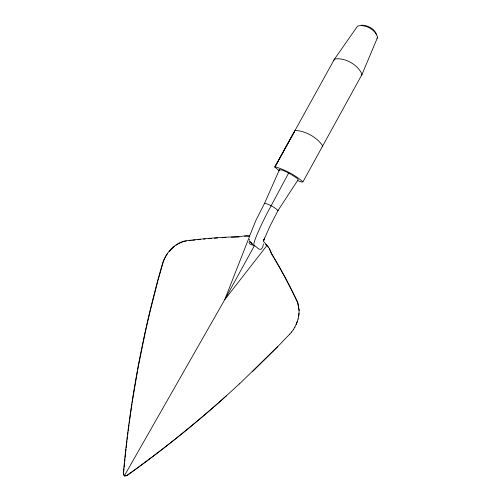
<?xml version="1.0" encoding="UTF-8"?>
<svg xmlns="http://www.w3.org/2000/svg" width="501" height="501" viewBox="0 0 501 501"><rect width="100%" height="100%" fill="white"/><g stroke="black" fill="none" stroke-linecap="round" stroke-linejoin="round"><path stroke-width="0.75" d="M263.432 243.793L262.718 247.206L261.503 248.997C258.76 250.719 256.969 246.742 254.727 245.809M124.004 468.648L123.641 472.061M124.154 467.145L124.53 463.375M124.68 461.872L124.981 458.853M125.131 457.35L125.501 453.58M125.676 452.084L126.02 449.09M126.196 447.593L126.972 440.861M127.148 439.364L127.492 436.371M298.702 316.219L299.16 310.488L297.819 302.717A624.979 544.174 -59.1 0 0 271.367 253.293M299.091 313.257L298.114 319.024M127.68 434.849L127.987 432.526M128.193 430.973L129.007 424.773M129.214 423.226L129.521 420.896M129.721 419.35L131.976 403.956M132.201 402.416L132.54 400.111M132.665 399.347L137.468 371.21M137.737 369.7L138.558 365.16M138.708 364.409L145.591 330.804M145.76 330.071L149.473 313.864M149.655 313.131L157.959 280.46M158.172 279.715L163.458 261.315M249.83 235.464L255.735 220.716L264.597 203.231M298.158 318.874L296.179 324.535M263.833 240.273L264.165 239.265M249.686 240.737C247.206 244.663 252.191 244.532 254.414 245.678L224.73 299.679L124.279 475.912L126.139 475.731M264.209 239.152L270.008 226.057L278.086 210.414M125.795 475.806C123.403 476.689 123.183 473.357 123.509 471.723C129.972 401.401 142.929 331.668 162.418 263.789C165.543 253.18 173.91 243.711 184.838 240.95A710.38 618.422 87.7 0 1 240.574 236.641A23.635 23.134 -5.5 0 1 249.717 235.99L224.73 299.679L267.058 245.352L263.207 241.087M297.312 321.661L294.857 327.178M279.364 170.854L274.792 167.09L334.461 59.124L357.608 26.09C365.097 23.854 375.581 29.766 377.61 37.299L361.979 74.524L302.905 181.876L301.176 181.932L297.619 180.604M163.739 260.658L164.591 258.679M302.905 181.876C295.064 174.937 285.088 169.808 275.08 166.739L294.995 130.417C305.366 130.786 316.945 137.243 322.719 145.86L322.181 146.655M286.165 171.849L281.994 170.027L279.433 169.695L264.641 203.162C269.169 204.414 274.842 207.364 277.949 210.445M333.86 60.383L334.461 59.124C344.394 56.976 358.584 64.948 361.979 74.524L361.234 75.695M164.929 258.04L165.95 256.13M291.075 174.429L288.614 173.083L269.832 208.191A40.594 4.678 -61.9 0 0 258.954 230.178L257.414 233.685A28.657 3.338 -61.8 0 0 254.051 245.477L254.383 245.615M274.792 167.09L294.607 131.3M377.002 38.301L377.61 37.299M293.317 329.702L294.901 327.04M166.338 255.523L167.509 253.7M278.124 210.345L298.227 179.577L296.905 178.162L291.651 174.768M291.582 332.075L293.361 329.564M289.659 334.28L291.62 331.944M169.263 251.408L174.342 246.492M289.697 334.154L277.46 346.924L252.341 371.761M277.479 346.811L239.428 383.935M239.397 383.872C204.308 416.4 167.171 446.717 128.231 474.528M226.289 395.94C195.152 423.896 162.474 450.136 128.425 474.466L127.611 475.011M128.118 474.716L126.953 475.399M176.008 245.258L177.154 244.513M127.479 475.155L126.283 475.693M177.723 244.144L180.091 242.897M180.692 242.653L182.502 241.914M126.816 475.493L125.945 475.793M183.115 241.732L184.33 241.376M361.165 25.194C367.227 24.987 375.011 28.72 376.57 34.907M286.779 172.156L288.614 173.083M252.792 244.551L250.581 241.883M252.454 244.413L250.193 241.651M124.48 475.85L124.129 475.286M279.433 169.695L279.827 170.271M123.979 474.979L123.628 473.602M249.448 239.34L249.511 239.835M299.11 310.651L297.769 302.886A623.989 543.416 -59.1 0 0 277.949 264.716M249.717 235.99L249.736 236.247A23.603 23.102 -5.5 0 0 244.482 236.203M184.938 241.213A709.115 617.439 87.7 0 1 186.322 241.037M189.09 240.693A709.115 617.439 87.7 0 1 191.163 240.442M192.716 240.261A709.115 617.439 87.7 0 1 195.046 239.998M197.375 239.741A709.115 617.439 87.7 0 1 200.481 239.422M203.581 239.121A709.115 617.439 87.7 0 1 205.134 238.977M208.228 238.701A709.115 617.439 87.7 0 1 211.328 238.445M214.415 238.207A709.115 617.439 87.7 0 1 217.509 237.981M222.143 237.687A709.115 617.439 87.7 0 1 225.995 237.468M231.381 237.211A709.115 617.439 87.7 0 1 239.071 236.942M271.354 253.299A23.647 23.152 -4.9 0 0 267.058 245.352L267.052 245.596A35.922 35.27 -7.9 0 0 265.555 244.294M267.853 246.617A23.616 23.121 -4.9 0 1 268.599 247.682M269.281 248.79A23.616 23.121 -4.9 0 1 271.348 253.537A623.989 543.416 -59.1 0 1 274.097 258.103M274.485 258.76A623.989 543.416 -59.1 0 1 277.567 264.052M264.578 238.132L263.77 240.361L264.578 238.132"/></g></svg>
